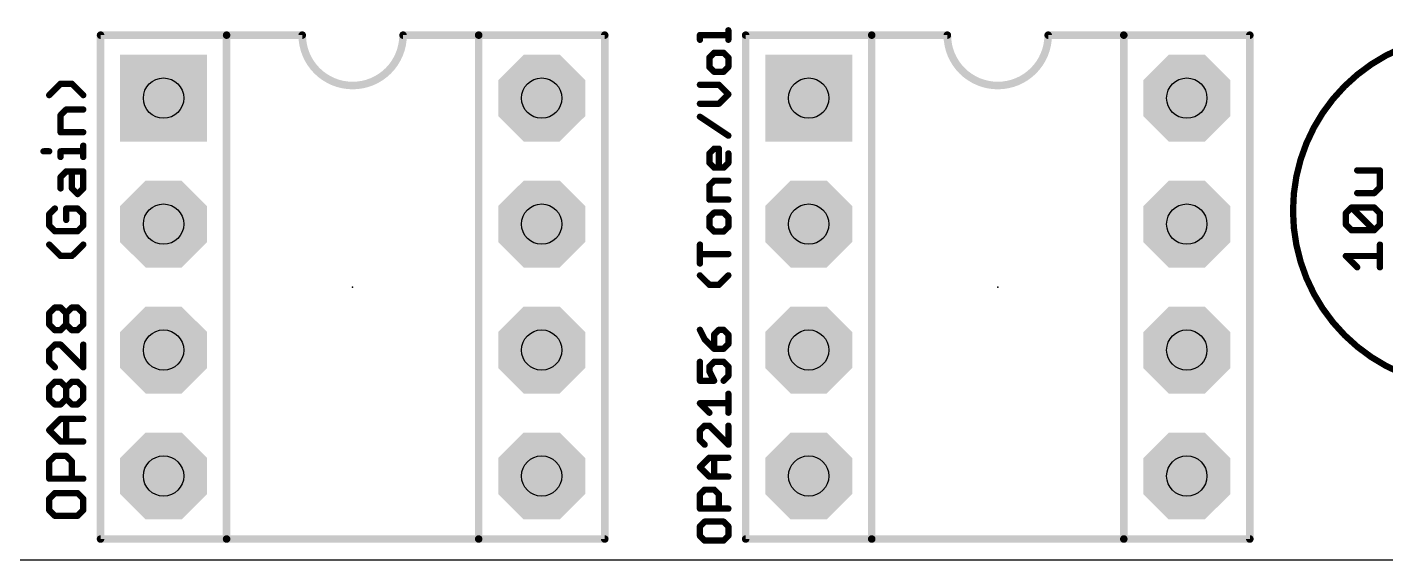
# Model space of a CAD drawing. Extents: x 0 to 135, y -25 to 72.
# Drawn here: x 60.44 to 87.82, y 0 to 10.74 of the extents above; entities that cross this region are included whole.
import ezdxf

# ---------------------------------------------------------------- set-up
doc = ezdxf.new("R2010")
doc.units = 0
for name, color, linetype in [('17', 82, 'CONTINUOUS'), ('20', 7, 'CONTINUOUS'), ('21', 253, 'CONTINUOUS'), ('23', 7, 'CONTINUOUS'), ('27', 253, 'CONTINUOUS'), ('29', 253, 'CONTINUOUS'), ('44', 253, 'CONTINUOUS')]:
    doc.layers.add(name, color=color, linetype=linetype)

# ---------------------------------------------------------------- blocks, each defined once
blk = doc.blocks.new('SQUAREP')
blk.add_solid([(-0.5, -0.5), (0.5, -0.5), (-0.5, 0.5), (0.5, 0.5)])
blk = doc.blocks.new('OCTAGONP')
at = {"const_width": 0.5}
blk.add_lwpolyline([(-0.25, -0.1036), (-0.25, 0.1036), (-0.1036, 0.25), (0.1036, 0.25), (0.25, 0.1036), (0.25, -0.1036), (0.1036, -0.25), (-0.1036, -0.25), (-0.25, -0.1036), (-0.25, 0.1036)], dxfattribs=at)

msp = doc.modelspace()

# ---------------------------------------------------------------- linework, layer by layer
at = {"layer": '20'}
msp.add_line((0, 0), (125, 0), dxfattribs=at)
at = {"layer": '21', "const_width": 0.1524}
for points in [[(61.92, 10.58), (61.92, 0.42)], [(61.92, 10.58), (64.46, 10.58)], [(64.46, 10.58), (64.46, 0.42)], [(64.46, 10.58), (65.984, 10.58)], [(69.54, 10.58), (68.016, 10.58)], [(72.08, 10.58), (69.54, 10.58)], [(69.54, 10.58), (69.54, 0.42)], [(72.08, 0.42), (72.08, 10.58)], [(74.92, 10.58), (74.92, 0.42)], [(74.92, 10.58), (77.46, 10.58)], [(77.46, 10.58), (77.46, 0.42)], [(77.46, 10.58), (78.984, 10.58)], [(82.54, 10.58), (81.016, 10.58)], [(85.08, 10.58), (82.54, 10.58)], [(82.54, 10.58), (82.54, 0.42)], [(85.08, 0.42), (85.08, 10.58)], [(64.46, 0.42), (61.92, 0.42)], [(69.54, 0.42), (64.46, 0.42)], [(72.08, 0.42), (69.54, 0.42)], [(77.46, 0.42), (74.92, 0.42)], [(82.54, 0.42), (77.46, 0.42)], [(85.08, 0.42), (82.54, 0.42)]]:
    msp.add_lwpolyline(points, dxfattribs=at)
at = {"layer": '21'}
for points, const_width in [([(61.9581, 10.58, 1), (61.8819, 10.58)], 0.0762), ([(61.92, 10.6181, 1), (61.92, 10.5419)], 0.0762), ([(64.4981, 10.58, 1), (64.4219, 10.58)], 0.0762), ([(64.46, 10.6181, 1), (64.46, 10.5419)], 0.0762), ([(64.46, 10.5419, 1), (64.46, 10.6181)], 0.0762), ([(65.984, 10.58, 1), (68.016, 10.58)], 0.1524), ([(66.0221, 10.58, 1), (65.9459, 10.58)], 0.0762), ([(65.984, 10.5419, 1), (65.984, 10.6181)], 0.0762), ([(68.0541, 10.58, 1), (67.9779, 10.58)], 0.0762), ([(68.016, 10.6181, 1), (68.016, 10.5419)], 0.0762), ([(69.54, 10.6181, 1), (69.54, 10.5419)], 0.0762), ([(69.5781, 10.58, 1), (69.5019, 10.58)], 0.0762), ([(69.54, 10.5419, 1), (69.54, 10.6181)], 0.0762), ([(72.1181, 10.58, 1), (72.0419, 10.58)], 0.0762), ([(72.08, 10.5419, 1), (72.08, 10.6181)], 0.0762), ([(74.9581, 10.58, 1), (74.8819, 10.58)], 0.0762), ([(74.92, 10.6181, 1), (74.92, 10.5419)], 0.0762), ([(77.4981, 10.58, 1), (77.4219, 10.58)], 0.0762), ([(77.46, 10.6181, 1), (77.46, 10.5419)], 0.0762), ([(77.46, 10.5419, 1), (77.46, 10.6181)], 0.0762), ([(78.984, 10.58, 1), (81.016, 10.58)], 0.1524), ([(79.0221, 10.58, 1), (78.9459, 10.58)], 0.0762), ([(78.984, 10.5419, 1), (78.984, 10.6181)], 0.0762), ([(81.0541, 10.58, 1), (80.9779, 10.58)], 0.0762), ([(81.016, 10.6181, 1), (81.016, 10.5419)], 0.0762), ([(82.54, 10.6181, 1), (82.54, 10.5419)], 0.0762), ([(82.5781, 10.58, 1), (82.5019, 10.58)], 0.0762), ([(82.54, 10.5419, 1), (82.54, 10.6181)], 0.0762), ([(85.1181, 10.58, 1), (85.0419, 10.58)], 0.0762), ([(85.08, 10.5419, 1), (85.08, 10.6181)], 0.0762), ([(89.5, 3.49, 1), (89.5, 10.59, 1), (89.5, 3.49)], 0.127), ([(61.92, 0.4581, 1), (61.92, 0.3819)], 0.0762), ([(61.8819, 0.42, 1), (61.9581, 0.42)], 0.0762), ([(64.46, 0.4581, 1), (64.46, 0.3819)], 0.0762), ([(64.4219, 0.42, 1), (64.4981, 0.42)], 0.0762), ([(64.46, 0.3819, 1), (64.46, 0.4581)], 0.0762), ([(69.54, 0.4581, 1), (69.54, 0.3819)], 0.0762), ([(69.5019, 0.42, 1), (69.5781, 0.42)], 0.0762), ([(69.54, 0.3819, 1), (69.54, 0.4581)], 0.0762), ([(72.0419, 0.42, 1), (72.1181, 0.42)], 0.0762), ([(72.08, 0.3819, 1), (72.08, 0.4581)], 0.0762), ([(74.92, 0.4581, 1), (74.92, 0.3819)], 0.0762), ([(74.8819, 0.42, 1), (74.9581, 0.42)], 0.0762), ([(77.46, 0.4581, 1), (77.46, 0.3819)], 0.0762), ([(77.4219, 0.42, 1), (77.4981, 0.42)], 0.0762), ([(77.46, 0.3819, 1), (77.46, 0.4581)], 0.0762), ([(82.54, 0.4581, 1), (82.54, 0.3819)], 0.0762), ([(82.5019, 0.42, 1), (82.5781, 0.42)], 0.0762), ([(82.54, 0.3819, 1), (82.54, 0.4581)], 0.0762), ([(85.0419, 0.42, 1), (85.1181, 0.42)], 0.0762), ([(85.08, 0.3819, 1), (85.08, 0.4581)], 0.0762)]:
    msp.add_lwpolyline(points, format="xyb", dxfattribs=dict(at, const_width=const_width))
at = {"layer": '23'}
for p in [(67, 5.5), (80, 5.5)]:
    msp.add_point(p, dxfattribs=at)
at = {"layer": '27', "const_width": 0.0635}
for points in [[(74.6033, 10.6776, 1), (74.5397, 10.6776)], [(73.998, 10.6138, 1), (73.998, 10.5503)], [(74.0298, 10.582, 1), (73.9663, 10.582)], [(73.9663, 10.4865, 1), (74.0298, 10.4865)], [(74.5397, 10.4865, 1), (74.6033, 10.4865)], [(74.5715, 10.5503, 1), (74.5715, 10.6138)], [(74.2209, 10.1286, 1), (74.1574, 10.1286)], [(74.1667, 10.1511, 1), (74.2116, 10.1062)], [(74.2848, 10.256, 1), (74.2848, 10.1925)], [(74.3072, 10.2018, 1), (74.2623, 10.2467)], [(74.4984, 10.2467, 1), (74.4535, 10.2018)], [(74.4759, 10.1925, 1), (74.4759, 10.256)], [(74.6033, 10.1286, 1), (74.5397, 10.1286)], [(74.549, 10.1062, 1), (74.594, 10.1511)], [(74.1574, 9.9375, 1), (74.2209, 9.9375)], [(74.2116, 9.9599, 1), (74.1667, 9.915)], [(74.2848, 9.8737, 1), (74.2848, 9.8102)], [(74.2623, 9.8194, 1), (74.3072, 9.8644)], [(74.4535, 9.8644, 1), (74.4984, 9.8194)], [(74.4759, 9.8102, 1), (74.4759, 9.8737)], [(74.5397, 9.9375, 1), (74.6033, 9.9375)], [(74.594, 9.915, 1), (74.549, 9.9599)], [(61.1139, 9.6311, 1), (61.1139, 9.5676)], [(61.1364, 9.5769, 1), (61.0915, 9.6218)], [(61.3652, 9.6218, 1), (61.3203, 9.5769)], [(61.3427, 9.5676, 1), (61.3427, 9.6311)], [(73.998, 9.6114, 1), (73.998, 9.5479)], [(74.4028, 9.6021, 1), (74.3579, 9.5572)], [(74.3803, 9.5479, 1), (74.3803, 9.6114)], [(60.8627, 9.393, 1), (60.9076, 9.3481)], [(61.549, 9.3481, 1), (61.594, 9.393)], [(74.594, 9.3661, 1), (74.549, 9.411)], [(74.549, 9.3661, 1), (74.594, 9.411)], [(61.2283, 9.1115, 1), (61.2283, 9.048)], [(61.2508, 9.0573, 1), (61.2059, 9.1022)], [(61.5715, 9.048, 1), (61.5715, 9.1115)], [(73.998, 9.2291, 1), (73.998, 9.1656)], [(74.3579, 9.2198, 1), (74.4028, 9.1749)], [(74.3803, 9.1656, 1), (74.3803, 9.2291)], [(61.1457, 8.9653, 1), (61.0822, 8.9653)], [(61.0915, 8.9878, 1), (61.1364, 8.9429)], [(74.0156, 8.9615, 1), (73.9804, 8.9087)], [(61.1139, 8.6539, 1), (61.1139, 8.5904)], [(61.0822, 8.6221, 1), (61.1457, 8.6221)], [(61.5715, 8.5904, 1), (61.5715, 8.6539)], [(74.5539, 8.5264, 1), (74.5891, 8.5792)], [(60.7707, 8.2693, 1), (60.7707, 8.2058)], [(60.8851, 8.2058, 1), (60.8851, 8.2693)], [(61.1457, 8.2376, 1), (61.0822, 8.2376)], [(61.1139, 8.2693, 1), (61.1139, 8.2058)], [(61.6033, 8.352, 1), (61.5397, 8.352)], [(61.5715, 8.2058, 1), (61.5715, 8.2693)], [(74.2209, 8.195, 1), (74.1574, 8.195)], [(74.1667, 8.2174, 1), (74.2116, 8.1725)], [(74.2848, 8.3223, 1), (74.2848, 8.2588)], [(74.3072, 8.2681, 1), (74.2623, 8.313)], [(74.4121, 8.2906, 1), (74.3486, 8.2906)], [(74.3803, 8.2588, 1), (74.3803, 8.3223)], [(74.6033, 8.195, 1), (74.5397, 8.195)], [(61.0822, 8.1232, 1), (61.1457, 8.1232)], [(61.5397, 8.1232, 1), (61.6033, 8.1232)], [(74.1574, 8.0038, 1), (74.2209, 8.0038)], [(74.2116, 8.0263, 1), (74.1667, 7.9814)], [(74.2848, 7.94, 1), (74.2848, 7.8765)], [(74.2623, 7.8858, 1), (74.3072, 7.9307)], [(74.3486, 7.9083, 1), (74.4121, 7.9083)], [(74.4535, 7.9307, 1), (74.4984, 7.8858)], [(74.4759, 7.8765, 1), (74.4759, 7.94)], [(74.5397, 8.0038, 1), (74.6033, 8.0038)], [(74.594, 7.9814, 1), (74.549, 8.0263)], [(61.1457, 7.718, 1), (61.0822, 7.718)], [(61.0915, 7.7404, 1), (61.1364, 7.6955)], [(61.2283, 7.8641, 1), (61.2283, 7.8006)], [(61.2508, 7.8099, 1), (61.2059, 7.8548)], [(61.3745, 7.8324, 1), (61.311, 7.8324)], [(61.6033, 7.8324, 1), (61.5397, 7.8324)], [(61.5715, 7.8006, 1), (61.5715, 7.8641)], [(74.2848, 7.6778, 1), (74.2848, 7.6143)], [(74.3072, 7.6236, 1), (74.2623, 7.6685)], [(74.5715, 7.6143, 1), (74.5715, 7.6778)], [(87.2437, 7.8844, 1), (87.2437, 7.8209)], [(87.7331, 7.8527, 1), (87.6696, 7.8527)], [(87.7013, 7.8209, 1), (87.7013, 7.8844)], [(61.0822, 7.4892, 1), (61.1457, 7.4892)], [(61.311, 7.4892, 1), (61.3745, 7.4892)], [(61.3652, 7.5116, 1), (61.3203, 7.4667)], [(61.4347, 7.3972, 1), (61.4796, 7.3523)], [(61.4347, 7.3523, 1), (61.4796, 7.3972)], [(61.5397, 7.4892, 1), (61.6033, 7.4892)], [(61.594, 7.4667, 1), (61.549, 7.5116)], [(74.2209, 7.5504, 1), (74.1574, 7.5504)], [(74.1667, 7.5729, 1), (74.2116, 7.528)], [(87.2437, 7.4268, 1), (87.2437, 7.3633)], [(87.5645, 7.4175, 1), (87.6094, 7.3726)], [(87.5869, 7.3633, 1), (87.5869, 7.4268)], [(87.6696, 7.5095, 1), (87.7331, 7.5095)], [(87.7238, 7.487, 1), (87.6788, 7.5319)], [(61.022, 7.0615, 1), (60.9771, 7.1064)], [(61.2283, 7.1157, 1), (61.2283, 7.0522)], [(61.2601, 7.0839, 1), (61.1966, 7.0839)], [(61.4796, 7.1064, 1), (61.4347, 7.0615)], [(61.4571, 7.0522, 1), (61.4571, 7.1157)], [(74.1574, 7.2637, 1), (74.2209, 7.2637)], [(74.1892, 7.2954, 1), (74.1892, 7.232)], [(74.5715, 7.232, 1), (74.5715, 7.2954)], [(87.1293, 7.136, 1), (87.1293, 7.0725)], [(87.1518, 7.1267, 1), (87.1069, 7.0818)], [(87.1518, 7.0818, 1), (87.1069, 7.1267)], [(87.6094, 7.1267, 1), (87.5645, 7.0818)], [(87.5869, 7.0725, 1), (87.5869, 7.136)], [(60.9169, 6.9695, 1), (60.8534, 6.9695)], [(60.8627, 6.992, 1), (60.9076, 6.9471)], [(61.1966, 6.8551, 1), (61.2601, 6.8551)], [(61.6033, 6.9695, 1), (61.5397, 6.9695)], [(61.549, 6.9471, 1), (61.594, 6.992)], [(74.2209, 6.9059, 1), (74.1574, 6.9059)], [(74.1667, 6.9283, 1), (74.2116, 6.8834)], [(74.2848, 7.0332, 1), (74.2848, 6.9697)], [(74.3072, 6.979, 1), (74.2623, 7.0239)], [(74.4984, 7.0239, 1), (74.4535, 6.979)], [(74.4759, 6.9697, 1), (74.4759, 7.0332)], [(74.6033, 6.9059, 1), (74.5397, 6.9059)], [(74.549, 6.8834, 1), (74.594, 6.9283)], [(87.0467, 6.9899, 1), (86.9832, 6.9899)], [(86.9925, 7.0123, 1), (87.0374, 6.9674)], [(87.7331, 6.9899, 1), (87.6696, 6.9899)], [(87.6788, 6.9674, 1), (87.7238, 7.0123)], [(60.8534, 6.7408, 1), (60.9169, 6.7408)], [(60.9076, 6.7632, 1), (60.8627, 6.7183)], [(60.9995, 6.6581, 1), (60.9995, 6.5946)], [(60.9771, 6.6039, 1), (61.022, 6.6488)], [(61.4347, 6.6488, 1), (61.4796, 6.6039)], [(61.4571, 6.5946, 1), (61.4571, 6.6581)], [(61.5397, 6.7408, 1), (61.6033, 6.7408)], [(61.594, 6.7183, 1), (61.549, 6.7632)], [(74.1574, 6.7147, 1), (74.2209, 6.7147)], [(74.2116, 6.7372, 1), (74.1667, 6.6923)], [(74.2848, 6.6509, 1), (74.2848, 6.5874)], [(74.2623, 6.5967, 1), (74.3072, 6.6416)], [(74.4535, 6.6416, 1), (74.4984, 6.5967)], [(74.4759, 6.5874, 1), (74.4759, 6.6509)], [(74.5397, 6.7147, 1), (74.6033, 6.7147)], [(74.594, 6.6923, 1), (74.549, 6.7372)], [(86.9832, 6.7611, 1), (87.0467, 6.7611)], [(87.0374, 6.7835, 1), (86.9925, 6.7386)], [(87.1293, 6.6784, 1), (87.1293, 6.6149)], [(87.1069, 6.6242, 1), (87.1518, 6.6691)], [(87.5645, 6.6691, 1), (87.6094, 6.6242)], [(87.5645, 6.6242, 1), (87.6094, 6.6691)], [(87.5869, 6.6149, 1), (87.5869, 6.6784)], [(87.6696, 6.7611, 1), (87.7331, 6.7611)], [(87.7238, 6.7386, 1), (87.6788, 6.7835)], [(60.9076, 6.3787, 1), (60.8627, 6.3338)], [(61.594, 6.3338, 1), (61.549, 6.3787)], [(74.0298, 6.3569, 1), (73.9663, 6.3569)], [(87.7331, 6.3558, 1), (87.6696, 6.3558)], [(61.1139, 6.1592, 1), (61.1139, 6.0957)], [(61.0915, 6.105, 1), (61.1364, 6.1499)], [(61.3203, 6.1499, 1), (61.3652, 6.105)], [(61.3427, 6.0957, 1), (61.3427, 6.1592)], [(73.998, 6.1975, 1), (73.998, 6.134)], [(74.5715, 6.134, 1), (74.5715, 6.1975)], [(87.0149, 6.1588, 1), (87.0149, 6.0953)], [(87.0374, 6.1495, 1), (86.9925, 6.1046)], [(87.7013, 6.0953, 1), (87.7013, 6.1588)], [(73.9663, 5.9746, 1), (74.0298, 5.9746)], [(74.0205, 5.7585, 1), (73.9756, 5.7136)], [(74.594, 5.7136, 1), (74.549, 5.7585)], [(87.2213, 5.8758, 1), (87.2662, 5.9207)], [(87.6696, 5.8983, 1), (87.7331, 5.8983)], [(74.1892, 5.5766, 1), (74.1892, 5.5132)], [(74.1667, 5.5224, 1), (74.2116, 5.5674)], [(74.3579, 5.5674, 1), (74.4028, 5.5224)], [(74.3803, 5.5132, 1), (74.3803, 5.5766)], [(60.9169, 4.9738, 1), (60.8534, 4.9738)], [(60.8627, 4.9962, 1), (60.9076, 4.9513)], [(60.9995, 5.1199, 1), (60.9995, 5.0564)], [(61.022, 5.0657, 1), (60.9771, 5.1106)], [(61.1364, 5.1106, 1), (61.0915, 5.0657)], [(61.1139, 5.0564, 1), (61.1139, 5.1199)], [(61.2601, 4.9738, 1), (61.1966, 4.9738)], [(61.2059, 4.9962, 1), (61.2508, 4.9513)], [(61.2059, 4.9513, 1), (61.2508, 4.9962)], [(61.3427, 5.1199, 1), (61.3427, 5.0564)], [(61.3652, 5.0657, 1), (61.3203, 5.1106)], [(61.4796, 5.1106, 1), (61.4347, 5.0657)], [(61.4571, 5.0564, 1), (61.4571, 5.1199)], [(61.6033, 4.9738, 1), (61.5397, 4.9738)], [(61.549, 4.9513, 1), (61.594, 4.9962)], [(60.8534, 4.745, 1), (60.9169, 4.745)], [(60.9076, 4.7674, 1), (60.8627, 4.7225)], [(60.9995, 4.6623, 1), (60.9995, 4.5988)], [(60.9771, 4.6081, 1), (61.022, 4.653)], [(61.0915, 4.653, 1), (61.1364, 4.6081)], [(61.1139, 4.5988, 1), (61.1139, 4.6623)], [(61.1966, 4.745, 1), (61.2601, 4.745)], [(61.2508, 4.7674, 1), (61.2059, 4.7225)], [(61.2508, 4.7225, 1), (61.2059, 4.7674)], [(61.3427, 4.6623, 1), (61.3427, 4.5988)], [(61.3203, 4.6081, 1), (61.3652, 4.653)], [(61.4347, 4.653, 1), (61.4796, 4.6081)], [(61.4571, 4.5988, 1), (61.4571, 4.6623)], [(61.5397, 4.745, 1), (61.6033, 4.745)], [(61.594, 4.7225, 1), (61.549, 4.7674)], [(74.0264, 4.6523, 1), (73.9696, 4.6239)], [(74.3803, 4.6699, 1), (74.3803, 4.6064)], [(74.4028, 4.6157, 1), (74.3579, 4.6606)], [(74.4984, 4.6606, 1), (74.4535, 4.6157)], [(74.4759, 4.6064, 1), (74.4759, 4.6699)], [(60.9995, 4.3715, 1), (60.9995, 4.308)], [(61.022, 4.3173, 1), (60.9771, 4.3622)], [(61.1364, 4.3622, 1), (61.0915, 4.3173)], [(61.1139, 4.308, 1), (61.1139, 4.3715)], [(61.6033, 4.3398, 1), (61.5397, 4.3398)], [(74.116, 4.4694, 1), (74.0711, 4.4245)], [(74.0652, 4.4328, 1), (74.122, 4.4612)], [(74.3165, 4.5425, 1), (74.253, 4.5425)], [(74.2623, 4.565, 1), (74.3072, 4.5201)], [(74.6033, 4.5425, 1), (74.5397, 4.5425)], [(74.5397, 4.3514, 1), (74.6033, 4.3514)], [(74.549, 4.5201, 1), (74.594, 4.565)], [(74.594, 4.3289, 1), (74.549, 4.3738)], [(60.9169, 4.2254, 1), (60.8534, 4.2254)], [(60.8627, 4.2478, 1), (60.9076, 4.2029)], [(74.253, 4.2558, 1), (74.3165, 4.2558)], [(74.2848, 4.2875, 1), (74.2848, 4.2241)], [(74.2623, 4.2333, 1), (74.3072, 4.2783)], [(74.4535, 4.2783, 1), (74.4984, 4.2333)], [(74.4759, 4.2241, 1), (74.4759, 4.2875)], [(60.8534, 3.9966, 1), (60.9169, 3.9966)], [(60.9076, 4.019, 1), (60.8627, 3.9741)], [(60.9771, 3.8597, 1), (61.022, 3.9046)], [(61.5397, 3.8822, 1), (61.6033, 3.8822)], [(61.549, 3.8597, 1), (61.594, 3.9046)], [(74.0298, 3.9936, 1), (73.9663, 3.9936)], [(74.2209, 3.898, 1), (74.1574, 3.898)], [(74.1574, 3.8024, 1), (74.2209, 3.8024)], [(74.1667, 3.9204, 1), (74.2116, 3.8755)], [(74.2176, 3.8166, 1), (74.1608, 3.7882)], [(74.2848, 4.0253, 1), (74.2848, 3.9618)], [(74.3072, 3.9711, 1), (74.2623, 4.016)], [(74.4984, 4.016, 1), (74.4535, 3.9711)], [(74.4759, 3.9618, 1), (74.4759, 4.0253)], [(74.6033, 3.898, 1), (74.5397, 3.898)], [(74.549, 3.8755, 1), (74.594, 3.9204)], [(60.9995, 3.6231, 1), (60.9995, 3.5596)], [(61.022, 3.5689, 1), (60.9771, 3.6138)], [(61.1364, 3.6138, 1), (61.0915, 3.5689)], [(61.1139, 3.5596, 1), (61.1139, 3.6231)], [(61.3427, 3.6231, 1), (61.3427, 3.5596)], [(61.3652, 3.5689, 1), (61.3203, 3.6138)], [(61.4796, 3.6138, 1), (61.4347, 3.5689)], [(61.4571, 3.5596, 1), (61.4571, 3.6231)], [(73.998, 3.643, 1), (73.998, 3.5795)], [(73.9663, 3.6113, 1), (74.0298, 3.6113)], [(74.2564, 3.5971, 1), (74.3132, 3.6254)], [(74.2848, 3.5795, 1), (74.2848, 3.643)], [(74.4535, 3.6337, 1), (74.4984, 3.5888)], [(74.5397, 3.7068, 1), (74.6033, 3.7068)], [(74.594, 3.6844, 1), (74.549, 3.7293)], [(60.9169, 3.4769, 1), (60.8534, 3.4769)], [(60.8627, 3.4994, 1), (60.9076, 3.4545)], [(60.9076, 3.2706, 1), (60.8627, 3.2257)], [(61.2601, 3.4769, 1), (61.1966, 3.4769)], [(61.2059, 3.4994, 1), (61.2508, 3.4545)], [(61.2508, 3.2706, 1), (61.2059, 3.2257)], [(61.2059, 3.4545, 1), (61.2508, 3.4994)], [(61.2508, 3.2257, 1), (61.2059, 3.2706)], [(61.6033, 3.4769, 1), (61.5397, 3.4769)], [(61.549, 3.4545, 1), (61.594, 3.4994)], [(61.594, 3.2257, 1), (61.549, 3.2706)], [(74.6033, 3.349, 1), (74.5397, 3.349)], [(60.8534, 3.2481, 1), (60.9169, 3.2481)], [(60.9995, 3.1655, 1), (60.9995, 3.102)], [(60.9771, 3.1113, 1), (61.022, 3.1562)], [(61.0915, 3.1562, 1), (61.1364, 3.1113)], [(61.1139, 3.102, 1), (61.1139, 3.1655)], [(61.1966, 3.2481, 1), (61.2601, 3.2481)], [(61.3427, 3.1655, 1), (61.3427, 3.102)], [(61.3203, 3.1113, 1), (61.3652, 3.1562)], [(61.4347, 3.1562, 1), (61.4796, 3.1113)], [(61.4571, 3.102, 1), (61.4571, 3.1655)], [(61.5397, 3.2481, 1), (61.6033, 3.2481)], [(73.998, 3.1896, 1), (73.998, 3.1261)], [(74.0205, 3.1803, 1), (73.9756, 3.1354)], [(74.1667, 2.9442, 1), (74.2116, 2.9892)], [(74.5715, 3.1261, 1), (74.5715, 3.1896)], [(61.1139, 2.8747, 1), (61.1139, 2.8112)], [(61.1364, 2.8205, 1), (61.0915, 2.8654)], [(61.2601, 2.8429, 1), (61.1966, 2.8429)], [(61.5715, 2.8112, 1), (61.5715, 2.8747)], [(74.0936, 2.7362, 1), (74.0936, 2.6727)], [(74.116, 2.682, 1), (74.0711, 2.7269)], [(74.2116, 2.7269, 1), (74.1667, 2.682)], [(74.1892, 2.6727, 1), (74.1892, 2.7362)], [(74.5397, 2.9667, 1), (74.6033, 2.9667)], [(74.6033, 2.7045, 1), (74.5397, 2.7045)], [(60.9076, 2.6366, 1), (60.8627, 2.5917)], [(60.8627, 2.6366, 1), (60.9076, 2.5917)], [(74.0298, 2.6089, 1), (73.9663, 2.6089)], [(73.9756, 2.6313, 1), (74.0205, 2.5864)], [(74.0205, 2.4402, 1), (73.9756, 2.3953)], [(61.1139, 2.4171, 1), (61.1139, 2.3536)], [(61.0915, 2.3629, 1), (61.1364, 2.4078)], [(61.1966, 2.3853, 1), (61.2601, 2.3853)], [(61.5715, 2.3536, 1), (61.5715, 2.4171)], [(73.9663, 2.4177, 1), (74.0298, 2.4177)], [(74.0711, 2.2997, 1), (74.116, 2.3446)], [(74.5397, 2.3222, 1), (74.6033, 2.3222)], [(74.549, 2.2997, 1), (74.594, 2.3446)], [(60.9169, 1.9801, 1), (60.8534, 1.9801)], [(60.8627, 2.0026, 1), (60.9076, 1.9577)], [(60.9995, 2.1263, 1), (60.9995, 2.0628)], [(61.022, 2.0721, 1), (60.9771, 2.117)], [(61.2508, 2.117, 1), (61.2059, 2.0721)], [(61.2283, 2.0628, 1), (61.2283, 2.1263)], [(61.3745, 1.9801, 1), (61.311, 1.9801)], [(61.3203, 1.9577, 1), (61.3652, 2.0026)], [(74.0205, 1.8912, 1), (73.9756, 1.8463)], [(73.9756, 1.8912, 1), (74.0205, 1.8463)], [(74.1892, 2.0917, 1), (74.1892, 2.0282)], [(74.2116, 2.0375, 1), (74.1667, 2.0824)], [(74.3165, 2.0599, 1), (74.253, 2.0599)], [(74.5715, 2.0282, 1), (74.5715, 2.0917)], [(60.8851, 1.6687, 1), (60.8851, 1.6052)], [(60.8534, 1.6369, 1), (60.9169, 1.6369)], [(61.311, 1.6369, 1), (61.3745, 1.6369)], [(61.5715, 1.6052, 1), (61.5715, 1.6687)], [(74.1892, 1.7093, 1), (74.1892, 1.6459)], [(74.1667, 1.6551, 1), (74.2116, 1.7001)], [(74.253, 1.6776, 1), (74.3165, 1.6776)], [(74.5715, 1.6459, 1), (74.5715, 1.7093)], [(60.9995, 1.3778, 1), (60.9995, 1.3143)], [(61.022, 1.3236, 1), (60.9771, 1.3685)], [(61.4796, 1.3685, 1), (61.4347, 1.3236)], [(61.4571, 1.3143, 1), (61.4571, 1.3778)], [(74.0298, 1.3198, 1), (73.9663, 1.3198)], [(73.9756, 1.3422, 1), (74.0205, 1.2973)], [(74.0936, 1.4471, 1), (74.0936, 1.3836)], [(74.116, 1.3929, 1), (74.0711, 1.4378)], [(74.3072, 1.4378, 1), (74.2623, 1.3929)], [(74.2848, 1.3836, 1), (74.2848, 1.4471)], [(74.4121, 1.3198, 1), (74.3486, 1.3198)], [(74.3579, 1.2973, 1), (74.4028, 1.3422)], [(60.9169, 1.2317, 1), (60.8534, 1.2317)], [(60.8627, 1.2541, 1), (60.9076, 1.2092)], [(61.6033, 1.2317, 1), (61.5397, 1.2317)], [(61.549, 1.2092, 1), (61.594, 1.2541)], [(73.998, 1.0648, 1), (73.998, 1.0013)], [(74.5715, 1.0013, 1), (74.5715, 1.0648)], [(60.8534, 1.0029, 1), (60.9169, 1.0029)], [(60.9076, 1.0253, 1), (60.8627, 0.9804)], [(60.9995, 0.9203, 1), (60.9995, 0.8568)], [(60.9771, 0.866, 1), (61.022, 0.911)], [(61.4347, 0.911, 1), (61.4796, 0.866)], [(61.4571, 0.8568, 1), (61.4571, 0.9203)], [(61.5397, 1.0029, 1), (61.6033, 1.0029)], [(61.594, 0.9804, 1), (61.549, 1.0253)], [(73.9663, 1.0331, 1), (74.0298, 1.0331)], [(74.0936, 0.8026, 1), (74.0936, 0.7391)], [(74.116, 0.7484, 1), (74.0711, 0.7933)], [(74.3486, 1.0331, 1), (74.4121, 1.0331)], [(74.4984, 0.7933, 1), (74.4535, 0.7484)], [(74.4759, 0.7391, 1), (74.4759, 0.8026)], [(74.0298, 0.6752, 1), (73.9663, 0.6752)], [(73.9756, 0.6977, 1), (74.0205, 0.6528)], [(74.6033, 0.6752, 1), (74.5397, 0.6752)], [(74.549, 0.6528, 1), (74.594, 0.6977)], [(74.594, 0.4616, 1), (74.549, 0.5065)], [(74.0205, 0.5065, 1), (73.9756, 0.4616)], [(73.9663, 0.4841, 1), (74.0298, 0.4841)], [(74.0936, 0.4203, 1), (74.0936, 0.3568)], [(74.0711, 0.366, 1), (74.116, 0.411)], [(74.4535, 0.411, 1), (74.4984, 0.366)], [(74.4759, 0.3568, 1), (74.4759, 0.4203)], [(74.5397, 0.4841, 1), (74.6033, 0.4841)]]:
    msp.add_lwpolyline(points, format="xyb", dxfattribs=at)
at = {"layer": '27', "const_width": 0.127}
for points in [[(74.5715, 10.4865), (74.5715, 10.6776)], [(73.998, 10.4865), (73.998, 10.582)], [(73.998, 10.582), (74.5715, 10.582)], [(74.2848, 10.2242), (74.1892, 10.1286)], [(74.1892, 10.1286), (74.1892, 9.9375)], [(74.4759, 10.2242), (74.2848, 10.2242)], [(74.5715, 10.1286), (74.4759, 10.2242)], [(74.5715, 9.9375), (74.5715, 10.1286)], [(74.1892, 9.9375), (74.2848, 9.8419)], [(74.2848, 9.8419), (74.4759, 9.8419)], [(74.4759, 9.8419), (74.5715, 9.9375)], [(61.1139, 9.5993), (60.8851, 9.3705)], [(61.3427, 9.5993), (61.1139, 9.5993)], [(61.5715, 9.3705), (61.3427, 9.5993)], [(74.3803, 9.5797), (73.998, 9.5797)], [(74.5715, 9.3885), (74.3803, 9.5797)], [(74.3803, 9.1974), (74.5715, 9.3885)], [(61.1139, 8.9653), (61.2283, 9.0797)], [(61.2283, 9.0797), (61.5715, 9.0797)], [(73.998, 9.1974), (74.3803, 9.1974)], [(61.1139, 8.6221), (61.1139, 8.9653)], [(74.5715, 8.5528), (73.998, 8.9351)], [(61.5715, 8.6221), (61.1139, 8.6221)], [(60.7707, 8.2376), (60.8851, 8.2376)], [(61.1139, 8.1232), (61.1139, 8.2376)], [(61.1139, 8.2376), (61.5715, 8.2376)], [(61.5715, 8.1232), (61.5715, 8.352)], [(74.1892, 8.195), (74.2848, 8.2906)], [(74.1892, 8.0038), (74.1892, 8.195)], [(74.2848, 8.2906), (74.3803, 8.2906)], [(74.3803, 8.2906), (74.3803, 7.9083)], [(74.5715, 8.195), (74.5715, 8.0038)], [(74.2848, 7.9083), (74.1892, 8.0038)], [(74.4759, 7.9083), (74.2848, 7.9083)], [(74.5715, 8.0038), (74.4759, 7.9083)], [(61.1139, 7.718), (61.2283, 7.8324)], [(61.1139, 7.4892), (61.1139, 7.718)], [(61.2283, 7.8324), (61.5715, 7.8324)], [(61.3427, 7.4892), (61.3427, 7.8324)], [(61.5715, 7.8324), (61.5715, 7.4892)], [(74.1892, 7.5504), (74.2848, 7.646)], [(74.2848, 7.646), (74.5715, 7.646)], [(87.7013, 7.8527), (87.2437, 7.8527)], [(87.7013, 7.5095), (87.7013, 7.8527)], [(61.4571, 7.3748), (61.3427, 7.4892)], [(61.5715, 7.4892), (61.4571, 7.3748)], [(74.1892, 7.2637), (74.1892, 7.5504)], [(87.2437, 7.3951), (87.5869, 7.3951)], [(87.5869, 7.3951), (87.7013, 7.5095)], [(60.9995, 7.0839), (60.8851, 6.9695)], [(61.4571, 7.0839), (61.2283, 7.0839)], [(61.2283, 7.0839), (61.2283, 6.8551)], [(61.5715, 6.9695), (61.4571, 7.0839)], [(74.5715, 7.2637), (74.1892, 7.2637)], [(87.0149, 6.9899), (87.1293, 7.1043)], [(87.1293, 7.1043), (87.5869, 7.1043)], [(87.5869, 6.6467), (87.1293, 7.1043)], [(87.5869, 7.1043), (87.7013, 6.9899)], [(60.8851, 6.9695), (60.8851, 6.7408)], [(61.5715, 6.7408), (61.5715, 6.9695)], [(74.2848, 7.0015), (74.1892, 6.9059)], [(74.1892, 6.9059), (74.1892, 6.7147)], [(74.4759, 7.0015), (74.2848, 7.0015)], [(74.5715, 6.9059), (74.4759, 7.0015)], [(74.5715, 6.7147), (74.5715, 6.9059)], [(87.0149, 6.7611), (87.0149, 6.9899)], [(87.7013, 6.9899), (87.7013, 6.7611)], [(60.8851, 6.7408), (60.9995, 6.6264)], [(60.9995, 6.6264), (61.4571, 6.6264)], [(61.4571, 6.6264), (61.5715, 6.7408)], [(74.1892, 6.7147), (74.2848, 6.6192)], [(74.2848, 6.6192), (74.4759, 6.6192)], [(74.4759, 6.6192), (74.5715, 6.7147)], [(87.1293, 6.6467), (87.0149, 6.7611)], [(87.5869, 6.6467), (87.1293, 6.6467)], [(87.7013, 6.7611), (87.5869, 6.6467)], [(61.1139, 6.1274), (60.8851, 6.3562)], [(61.5715, 6.3562), (61.3427, 6.1274)], [(73.998, 5.9746), (73.998, 6.3569)], [(87.7013, 5.8983), (87.7013, 6.3558)], [(61.3427, 6.1274), (61.1139, 6.1274)], [(74.5715, 6.1658), (73.998, 6.1658)], [(87.2437, 5.8983), (87.0149, 6.127)], [(87.0149, 6.127), (87.7013, 6.127)], [(74.1892, 5.5449), (73.998, 5.7361)], [(74.5715, 5.7361), (74.3803, 5.5449)], [(74.3803, 5.5449), (74.1892, 5.5449)], [(60.8851, 4.9738), (60.9995, 5.0882)], [(60.8851, 4.745), (60.8851, 4.9738)], [(60.9995, 5.0882), (61.1139, 5.0882)], [(61.1139, 5.0882), (61.2283, 4.9738)], [(61.2283, 4.9738), (61.3427, 5.0882)], [(61.2283, 4.745), (61.2283, 4.9738)], [(61.3427, 5.0882), (61.4571, 5.0882)], [(61.4571, 5.0882), (61.5715, 4.9738)], [(61.5715, 4.9738), (61.5715, 4.745)], [(60.9995, 4.6306), (60.8851, 4.745)], [(61.1139, 4.6306), (60.9995, 4.6306)], [(61.2283, 4.745), (61.1139, 4.6306)], [(61.3427, 4.6306), (61.2283, 4.745)], [(61.4571, 4.6306), (61.3427, 4.6306)], [(61.5715, 4.745), (61.4571, 4.6306)], [(73.998, 4.6381), (74.0936, 4.447)], [(74.3803, 4.6381), (74.2848, 4.5425)], [(74.4759, 4.6381), (74.3803, 4.6381)], [(74.5715, 4.5425), (74.4759, 4.6381)], [(60.9995, 4.3398), (60.8851, 4.2254)], [(61.1139, 4.3398), (60.9995, 4.3398)], [(61.5715, 3.8822), (61.1139, 4.3398)], [(61.5715, 4.3398), (61.5715, 3.8822)], [(74.0936, 4.447), (74.2848, 4.2558)], [(74.2848, 4.5425), (74.2848, 4.2558)], [(74.4759, 4.2558), (74.5715, 4.3514)], [(74.5715, 4.3514), (74.5715, 4.5425)], [(60.8851, 4.2254), (60.8851, 3.9966)], [(74.2848, 4.2558), (74.4759, 4.2558)], [(60.8851, 3.9966), (60.9995, 3.8822)], [(73.998, 3.9936), (73.998, 3.6113)], [(74.1892, 3.898), (74.2848, 3.9936)], [(74.1892, 3.8024), (74.1892, 3.898)], [(74.2848, 3.6113), (74.1892, 3.8024)], [(74.2848, 3.9936), (74.4759, 3.9936)], [(74.4759, 3.9936), (74.5715, 3.898)], [(74.5715, 3.898), (74.5715, 3.7068)], [(60.8851, 3.4769), (60.9995, 3.5913)], [(60.9995, 3.5913), (61.1139, 3.5913)], [(61.1139, 3.5913), (61.2283, 3.4769)], [(61.2283, 3.4769), (61.3427, 3.5913)], [(61.3427, 3.5913), (61.4571, 3.5913)], [(61.4571, 3.5913), (61.5715, 3.4769)], [(73.998, 3.6113), (74.2848, 3.6113)], [(74.5715, 3.7068), (74.4759, 3.6113)], [(60.8851, 3.2481), (60.8851, 3.4769)], [(60.9995, 3.1337), (60.8851, 3.2481)], [(61.2283, 3.2481), (61.1139, 3.1337)], [(61.2283, 3.2481), (61.2283, 3.4769)], [(61.3427, 3.1337), (61.2283, 3.2481)], [(61.5715, 3.2481), (61.4571, 3.1337)], [(61.5715, 3.4769), (61.5715, 3.2481)], [(74.5715, 2.9667), (74.5715, 3.349)], [(61.1139, 3.1337), (60.9995, 3.1337)], [(61.4571, 3.1337), (61.3427, 3.1337)], [(74.1892, 2.9667), (73.998, 3.1579)], [(73.998, 3.1579), (74.5715, 3.1579)], [(60.8851, 2.6141), (61.1139, 2.8429)], [(61.1139, 2.8429), (61.5715, 2.8429)], [(61.2283, 2.3853), (61.2283, 2.8429)], [(74.0936, 2.7045), (73.998, 2.6089)], [(74.1892, 2.7045), (74.0936, 2.7045)], [(74.5715, 2.3222), (74.1892, 2.7045)], [(74.5715, 2.7045), (74.5715, 2.3222)], [(61.1139, 2.3853), (60.8851, 2.6141)], [(73.998, 2.6089), (73.998, 2.4177)], [(73.998, 2.4177), (74.0936, 2.3222)], [(61.5715, 2.3853), (61.1139, 2.3853)], [(60.8851, 1.9801), (60.9995, 2.0945)], [(60.8851, 1.6369), (60.8851, 1.9801)], [(60.9995, 2.0945), (61.2283, 2.0945)], [(61.2283, 2.0945), (61.3427, 1.9801)], [(61.3427, 1.9801), (61.3427, 1.6369)], [(73.998, 1.8688), (74.1892, 2.0599)], [(74.1892, 1.6776), (73.998, 1.8688)], [(74.1892, 2.0599), (74.5715, 2.0599)], [(74.2848, 1.6776), (74.2848, 2.0599)], [(61.5715, 1.6369), (60.8851, 1.6369)], [(74.5715, 1.6776), (74.1892, 1.6776)], [(60.9995, 1.3461), (60.8851, 1.2317)], [(61.4571, 1.3461), (60.9995, 1.3461)], [(61.5715, 1.2317), (61.4571, 1.3461)], [(73.998, 1.3198), (74.0936, 1.4154)], [(73.998, 1.0331), (73.998, 1.3198)], [(74.0936, 1.4154), (74.2848, 1.4154)], [(74.2848, 1.4154), (74.3803, 1.3198)], [(74.3803, 1.3198), (74.3803, 1.0331)], [(60.8851, 1.2317), (60.8851, 1.0029)], [(61.5715, 1.0029), (61.5715, 1.2317)], [(74.5715, 1.0331), (73.998, 1.0331)], [(60.8851, 1.0029), (60.9995, 0.8885)], [(60.9995, 0.8885), (61.4571, 0.8885)], [(61.4571, 0.8885), (61.5715, 1.0029)], [(74.0936, 0.7708), (73.998, 0.6752)], [(74.4759, 0.7708), (74.0936, 0.7708)], [(74.5715, 0.6752), (74.4759, 0.7708)], [(73.998, 0.6752), (73.998, 0.4841)], [(73.998, 0.4841), (74.0936, 0.3885)], [(74.4759, 0.3885), (74.5715, 0.4841)], [(74.5715, 0.4841), (74.5715, 0.6752)], [(74.0936, 0.3885), (74.4759, 0.3885)]]:
    msp.add_lwpolyline(points, dxfattribs=at)
at = {"layer": '44'}
for centre in [(63.19, 9.31), (70.81, 9.31), (76.19, 9.31), (83.81, 9.31), (63.19, 6.77), (70.81, 6.77), (76.19, 6.77), (83.81, 6.77), (63.19, 4.23), (70.81, 4.23), (76.19, 4.23), (83.81, 4.23), (63.19, 1.69), (70.81, 1.69), (76.19, 1.69), (83.81, 1.69)]:
    msp.add_circle(centre, 0.4064, dxfattribs=at)

# ---------------------------------------------------------------- block references
at = {"layer": '17', "xscale": 1.6002, "yscale": 1.6002, "rotation": 270}
for name, p in [('SQUAREP', (63.19, 9.31)), ('OCTAGONP', (70.81, 9.31)), ('SQUAREP', (76.19, 9.31)), ('OCTAGONP', (83.81, 9.31)), ('OCTAGONP', (63.19, 6.77)), ('OCTAGONP', (70.81, 6.77)), ('OCTAGONP', (76.19, 6.77)), ('OCTAGONP', (83.81, 6.77)), ('OCTAGONP', (63.19, 4.23)), ('OCTAGONP', (70.81, 4.23)), ('OCTAGONP', (76.19, 4.23)), ('OCTAGONP', (83.81, 4.23)), ('OCTAGONP', (63.19, 1.69)), ('OCTAGONP', (70.81, 1.69)), ('OCTAGONP', (76.19, 1.69)), ('OCTAGONP', (83.81, 1.69))]:
    msp.add_blockref(name, p, dxfattribs=at)
at = {"layer": '29', "xscale": 1.7526, "yscale": 1.7526, "rotation": 270}
for name, p in [('SQUAREP', (63.19, 9.31)), ('OCTAGONP', (70.81, 9.31)), ('SQUAREP', (76.19, 9.31)), ('OCTAGONP', (83.81, 9.31)), ('OCTAGONP', (63.19, 6.77)), ('OCTAGONP', (70.81, 6.77)), ('OCTAGONP', (76.19, 6.77)), ('OCTAGONP', (83.81, 6.77)), ('OCTAGONP', (63.19, 4.23)), ('OCTAGONP', (70.81, 4.23)), ('OCTAGONP', (76.19, 4.23)), ('OCTAGONP', (83.81, 4.23)), ('OCTAGONP', (63.19, 1.69)), ('OCTAGONP', (70.81, 1.69)), ('OCTAGONP', (76.19, 1.69)), ('OCTAGONP', (83.81, 1.69))]:
    msp.add_blockref(name, p, dxfattribs=at)

doc.saveas('drawing.dxf')
